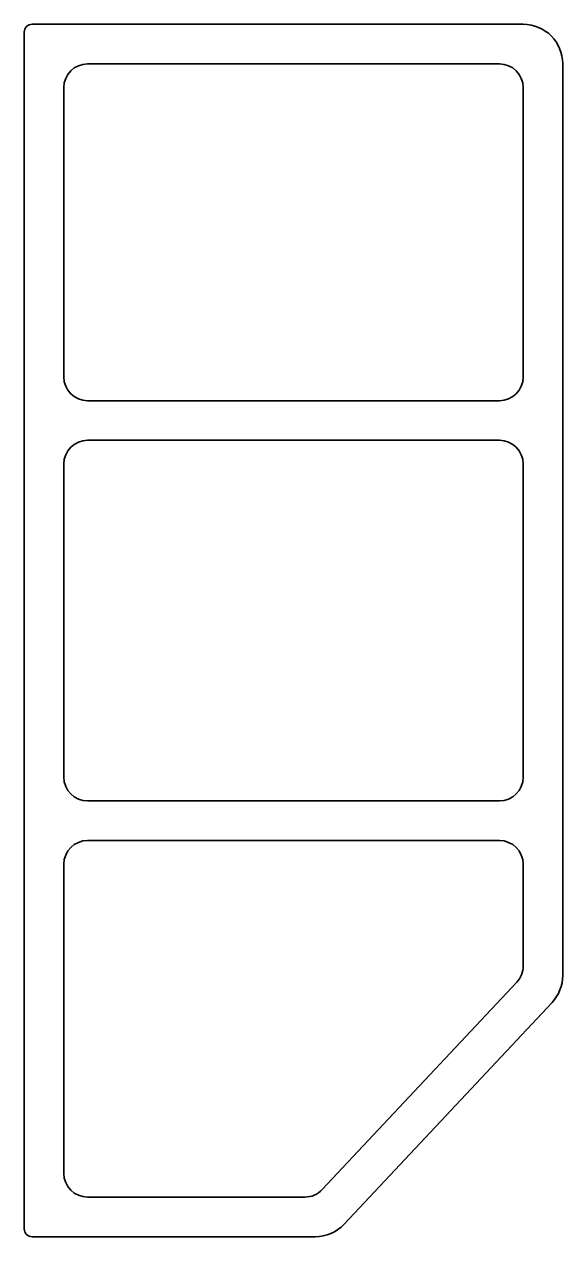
# Model space of a CAD drawing. Header units: millimetres. Extents: x 0 to 68, y 0 to 153.
import ezdxf

# ---------------------------------------------------------------- set-up
doc = ezdxf.new("R2010")
doc.units = ezdxf.units.MM
doc.layers.add('4', color=7, linetype='Continuous', true_color=0xffffff)

msp = doc.modelspace()

# ---------------------------------------------------------------- linework, layer by layer
at = {"layer": '4', "color": 2, "linetype": 'Continuous', "lineweight": 35}
for p, q in [((1, 153), (63, 153)), ((0, 152), (0, 1)), ((8, 148), (60, 148)), ((68, 148), (68, 32.979098)), ((5, 145), (5, 108.5)), ((63, 145), (63, 108.5)), ((8, 105.5), (60, 105.5)), ((8, 100.5), (60, 100.5)), ((5, 97.5), (5, 58)), ((63, 97.5), (63, 58)), ((8, 55), (60, 55)), ((8, 50), (60, 50)), ((5, 47), (5, 8)), ((63, 47), (63, 34.166556)), ((37.624491, 5.946769), (62.187291, 32.113325)), ((40.381235, 1.577948), (66.645485, 29.557046)), ((8, 5), (35.4372, 5)), ((1, 0), (36.73575, 0))]:
    msp.add_line(p, q, dxfattribs=at)
at = {"layer": '4', "color": 51, "linetype": 'Continuous', "lineweight": 35}
for centre, radius, start, end in [((1, 152), 1, 90, 180), ((63, 148), 5, 0, 90), ((8, 145), 3, 90, 180), ((60, 145), 3, 0, 90), ((8, 108.5), 3, 180, 270), ((60, 108.5), 3, 270, 0), ((8, 97.5), 3, 90, 180), ((60, 97.5), 3, 0, 90), ((8, 58), 3, 180, 270), ((60, 58), 3, 270, 0), ((8, 47), 3, 90, 180), ((60, 47), 3, 0, 90), ((60, 34.166556), 3, 316.810744, 0), ((63, 32.979098), 5, 316.810744, 0), ((8, 8), 3, 180, 270), ((35.4372, 8), 3, 270, 316.810744), ((36.73575, 5), 5, 270, 316.810744), ((1, 1), 1, 180, 270)]:
    msp.add_arc(centre, radius, start, end, dxfattribs=at)

doc.saveas('drawing.dxf')
